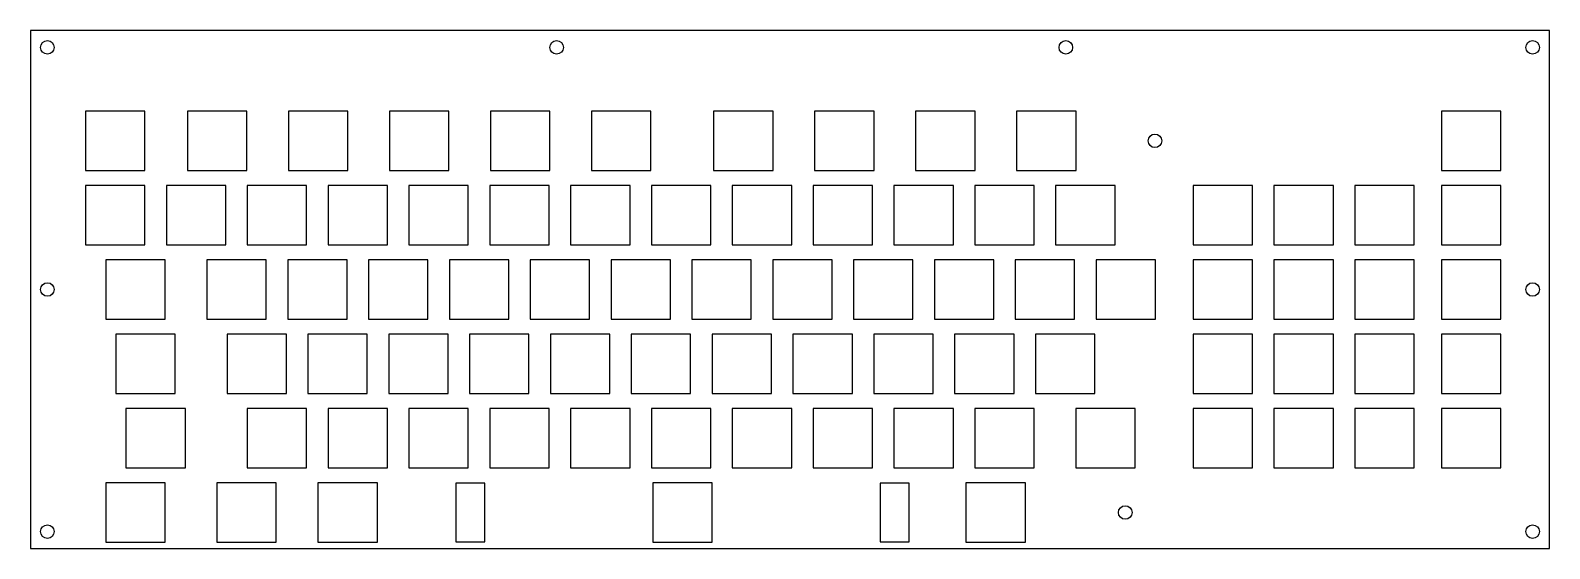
# Model space of a CAD drawing. Header units: metres. Extents: x 0 to 358, y 0 to 122.
import ezdxf

# ---------------------------------------------------------------- set-up
doc = ezdxf.new("R2010")
doc.units = ezdxf.units.M

msp = doc.modelspace()

# ---------------------------------------------------------------- linework, layer by layer
at = {"layer": 'MOUNTING_M3'}
for centre in [(4, 118), (124, 118), (244, 118), (354, 118), (265, 96), (4, 61), (354, 61), (258, 8.5), (4, 4), (354, 4)]:
    msp.add_circle(centre, 1.6, dxfattribs=at)
at = {"layer": 'OUTLINE'}
for p, q in [((358, 122), (0, 122)), ((0, 122), (0, 0)), ((358, 0), (358, 122)), ((0, 0), (358, 0))]:
    msp.add_line(p, q, dxfattribs=at)
at = {"layer": 'STABILIZERS'}
for p, q in [((107.05, 15.4), (100.25, 15.4)), ((100.25, 15.4), (100.25, 1.6)), ((107.05, 1.6), (107.05, 15.4)), ((207.05, 15.4), (200.25, 15.4)), ((200.25, 15.4), (200.25, 1.6)), ((207.05, 1.6), (207.05, 15.4)), ((100.25, 1.6), (107.05, 1.6)), ((200.25, 1.6), (207.05, 1.6))]:
    msp.add_line(p, q, dxfattribs=at)
at = {"layer": 'SWITCHES'}
for p, q in [((27, 103), (13, 103)), ((13, 103), (13, 89)), ((27, 89), (27, 103)), ((51, 103), (37, 103)), ((37, 103), (37, 89)), ((51, 89), (51, 103)), ((74.8, 103), (60.8, 103)), ((60.8, 103), (60.8, 89)), ((74.8, 89), (74.8, 103)), ((98.6, 103), (84.6, 103)), ((84.6, 103), (84.6, 89)), ((98.6, 89), (98.6, 103)), ((122.4, 103), (108.4, 103)), ((108.4, 103), (108.4, 89)), ((122.4, 89), (122.4, 103)), ((146.2, 103), (132.2, 103)), ((132.2, 103), (132.2, 89)), ((146.2, 89), (146.2, 103)), ((175, 103), (161, 103)), ((161, 103), (161, 89)), ((175, 89), (175, 103)), ((198.8, 103), (184.8, 103)), ((184.8, 103), (184.8, 89)), ((198.8, 89), (198.8, 103)), ((222.6, 103), (208.6, 103)), ((208.6, 103), (208.6, 89)), ((222.6, 89), (222.6, 103)), ((246.4, 103), (232.4, 103)), ((232.4, 103), (232.4, 89)), ((246.4, 89), (246.4, 103)), ((346.5, 103), (332.5, 103)), ((332.5, 103), (332.5, 89)), ((346.5, 89), (346.5, 103)), ((13, 89), (27, 89)), ((37, 89), (51, 89)), ((60.8, 89), (74.8, 89)), ((84.6, 89), (98.6, 89)), ((108.4, 89), (122.4, 89)), ((132.2, 89), (146.2, 89)), ((161, 89), (175, 89)), ((184.8, 89), (198.8, 89)), ((208.6, 89), (222.6, 89)), ((232.4, 89), (246.4, 89)), ((332.5, 89), (346.5, 89)), ((27, 85.5), (13, 85.5)), ((13, 85.5), (13, 71.5)), ((27, 71.5), (27, 85.5)), ((46.05, 85.5), (32.05, 85.5)), ((32.05, 85.5), (32.05, 71.5)), ((46.05, 71.5), (46.05, 85.5)), ((65.1, 85.5), (51.1, 85.5)), ((51.1, 85.5), (51.1, 71.5)), ((65.1, 71.5), (65.1, 85.5)), ((84.15, 85.5), (70.15, 85.5)), ((70.15, 85.5), (70.15, 71.5)), ((84.15, 71.5), (84.15, 85.5)), ((103.2, 85.5), (89.2, 85.5)), ((89.2, 85.5), (89.2, 71.5)), ((103.2, 71.5), (103.2, 85.5)), ((122.25, 85.5), (108.25, 85.5)), ((108.25, 85.5), (108.25, 71.5)), ((122.25, 71.5), (122.25, 85.5)), ((141.3, 85.5), (127.3, 85.5)), ((127.3, 85.5), (127.3, 71.5)), ((141.3, 71.5), (141.3, 85.5)), ((160.35, 85.5), (146.35, 85.5)), ((146.35, 85.5), (146.35, 71.5)), ((160.35, 71.5), (160.35, 85.5)), ((179.4, 85.5), (165.4, 85.5)), ((165.4, 85.5), (165.4, 71.5)), ((179.4, 71.5), (179.4, 85.5)), ((198.45, 85.5), (184.45, 85.5)), ((184.45, 85.5), (184.45, 71.5)), ((198.45, 71.5), (198.45, 85.5)), ((217.5, 85.5), (203.5, 85.5)), ((203.5, 85.5), (203.5, 71.5)), ((217.5, 71.5), (217.5, 85.5)), ((236.55, 85.5), (222.55, 85.5)), ((222.55, 85.5), (222.55, 71.5)), ((236.55, 71.5), (236.55, 85.5)), ((255.6, 85.5), (241.6, 85.5)), ((241.6, 85.5), (241.6, 71.5)), ((255.6, 71.5), (255.6, 85.5)), ((288, 85.5), (274, 85.5)), ((274, 85.5), (274, 71.5)), ((288, 71.5), (288, 85.5)), ((307.05, 85.5), (293.05, 85.5)), ((293.05, 85.5), (293.05, 71.5)), ((307.05, 71.5), (307.05, 85.5)), ((326.1, 85.5), (312.1, 85.5)), ((312.1, 85.5), (312.1, 71.5)), ((326.1, 71.5), (326.1, 85.5)), ((346.5, 85.5), (332.5, 85.5)), ((332.5, 85.5), (332.5, 71.5)), ((346.5, 71.5), (346.5, 85.5)), ((13, 71.5), (27, 71.5)), ((32.05, 71.5), (46.05, 71.5)), ((51.1, 71.5), (65.1, 71.5)), ((70.15, 71.5), (84.15, 71.5)), ((89.2, 71.5), (103.2, 71.5)), ((108.25, 71.5), (122.25, 71.5)), ((127.3, 71.5), (141.3, 71.5)), ((146.35, 71.5), (160.35, 71.5)), ((165.4, 71.5), (179.4, 71.5)), ((184.45, 71.5), (198.45, 71.5)), ((203.5, 71.5), (217.5, 71.5)), ((222.55, 71.5), (236.55, 71.5)), ((241.6, 71.5), (255.6, 71.5)), ((274, 71.5), (288, 71.5)), ((293.05, 71.5), (307.05, 71.5)), ((312.1, 71.5), (326.1, 71.5)), ((332.5, 71.5), (346.5, 71.5)), ((31.76, 68), (17.76, 68)), ((17.76, 68), (17.76, 54)), ((31.76, 54), (31.76, 68)), ((55.58, 68), (41.58, 68)), ((41.58, 68), (41.58, 54)), ((55.58, 54), (55.58, 68)), ((74.63, 68), (60.63, 68)), ((60.63, 68), (60.63, 54)), ((74.63, 54), (74.63, 68)), ((93.68, 68), (79.68, 68)), ((79.68, 68), (79.68, 54)), ((93.68, 54), (93.68, 68)), ((112.73, 68), (98.73, 68)), ((98.73, 68), (98.73, 54)), ((112.73, 54), (112.73, 68)), ((131.78, 68), (117.78, 68)), ((117.78, 68), (117.78, 54)), ((131.78, 54), (131.78, 68)), ((150.83, 68), (136.83, 68)), ((136.83, 68), (136.83, 54)), ((150.83, 54), (150.83, 68)), ((169.88, 68), (155.88, 68)), ((155.88, 68), (155.88, 54)), ((169.88, 54), (169.88, 68)), ((188.93, 68), (174.93, 68)), ((174.93, 68), (174.93, 54)), ((188.93, 54), (188.93, 68)), ((207.98, 68), (193.98, 68)), ((193.98, 68), (193.98, 54)), ((207.98, 54), (207.98, 68)), ((227.03, 68), (213.03, 68)), ((213.03, 68), (213.03, 54)), ((227.03, 54), (227.03, 68)), ((246.08, 68), (232.08, 68)), ((232.08, 68), (232.08, 54)), ((246.08, 54), (246.08, 68)), ((265.13, 68), (251.13, 68)), ((251.13, 68), (251.13, 54)), ((265.13, 54), (265.13, 68)), ((288, 68), (274, 68)), ((274, 68), (274, 54)), ((288, 54), (288, 68)), ((307.05, 68), (293.05, 68)), ((293.05, 68), (293.05, 54)), ((307.05, 54), (307.05, 68)), ((326.1, 68), (312.1, 68)), ((312.1, 68), (312.1, 54)), ((326.1, 54), (326.1, 68)), ((346.5, 68), (332.5, 68)), ((332.5, 68), (332.5, 54)), ((346.5, 54), (346.5, 68)), ((17.76, 54), (31.76, 54)), ((41.58, 54), (55.58, 54)), ((60.63, 54), (74.63, 54)), ((79.68, 54), (93.68, 54)), ((98.73, 54), (112.73, 54)), ((117.78, 54), (131.78, 54)), ((136.83, 54), (150.83, 54)), ((155.88, 54), (169.88, 54)), ((174.93, 54), (188.93, 54)), ((193.98, 54), (207.98, 54)), ((213.03, 54), (227.03, 54)), ((232.08, 54), (246.08, 54)), ((251.13, 54), (265.13, 54)), ((274, 54), (288, 54)), ((293.05, 54), (307.05, 54)), ((312.1, 54), (326.1, 54)), ((332.5, 54), (346.5, 54)), ((34.14, 50.5), (20.14, 50.5)), ((20.14, 50.5), (20.14, 36.5)), ((34.14, 36.5), (34.14, 50.5)), ((60.34, 50.5), (46.34, 50.5)), ((46.34, 50.5), (46.34, 36.5)), ((60.34, 36.5), (60.34, 50.5)), ((79.39, 50.5), (65.39, 50.5)), ((65.39, 50.5), (65.39, 36.5)), ((79.39, 36.5), (79.39, 50.5)), ((98.44, 50.5), (84.44, 50.5)), ((84.44, 50.5), (84.44, 36.5)), ((98.44, 36.5), (98.44, 50.5)), ((117.49, 50.5), (103.49, 50.5)), ((103.49, 50.5), (103.49, 36.5)), ((117.49, 36.5), (117.49, 50.5)), ((136.54, 50.5), (122.54, 50.5)), ((122.54, 50.5), (122.54, 36.5)), ((136.54, 36.5), (136.54, 50.5)), ((155.59, 50.5), (141.59, 50.5)), ((141.59, 50.5), (141.59, 36.5)), ((155.59, 36.5), (155.59, 50.5)), ((174.64, 50.5), (160.64, 50.5)), ((160.64, 50.5), (160.64, 36.5)), ((174.64, 36.5), (174.64, 50.5)), ((193.69, 50.5), (179.69, 50.5)), ((179.69, 50.5), (179.69, 36.5)), ((193.69, 36.5), (193.69, 50.5)), ((212.74, 50.5), (198.74, 50.5)), ((198.74, 50.5), (198.74, 36.5)), ((212.74, 36.5), (212.74, 50.5)), ((231.79, 50.5), (217.79, 50.5)), ((217.79, 50.5), (217.79, 36.5)), ((231.79, 36.5), (231.79, 50.5)), ((250.84, 50.5), (236.84, 50.5)), ((236.84, 50.5), (236.84, 36.5)), ((250.84, 36.5), (250.84, 50.5)), ((288, 50.5), (274, 50.5)), ((274, 50.5), (274, 36.5)), ((288, 36.5), (288, 50.5)), ((307.05, 50.5), (293.05, 50.5)), ((293.05, 50.5), (293.05, 36.5)), ((307.05, 36.5), (307.05, 50.5)), ((326.1, 50.5), (312.1, 50.5)), ((312.1, 50.5), (312.1, 36.5)), ((326.1, 36.5), (326.1, 50.5)), ((346.5, 50.5), (332.5, 50.5)), ((332.5, 50.5), (332.5, 36.5)), ((346.5, 36.5), (346.5, 50.5)), ((20.14, 36.5), (34.14, 36.5)), ((46.34, 36.5), (60.34, 36.5)), ((65.39, 36.5), (79.39, 36.5)), ((84.44, 36.5), (98.44, 36.5)), ((103.49, 36.5), (117.49, 36.5)), ((122.54, 36.5), (136.54, 36.5)), ((141.59, 36.5), (155.59, 36.5)), ((160.64, 36.5), (174.64, 36.5)), ((179.69, 36.5), (193.69, 36.5)), ((198.74, 36.5), (212.74, 36.5)), ((217.79, 36.5), (231.79, 36.5)), ((236.84, 36.5), (250.84, 36.5)), ((274, 36.5), (288, 36.5)), ((293.05, 36.5), (307.05, 36.5)), ((312.1, 36.5), (326.1, 36.5)), ((332.5, 36.5), (346.5, 36.5)), ((36.52, 33), (22.52, 33)), ((22.52, 33), (22.52, 19)), ((36.52, 19), (36.52, 33)), ((65.1, 33), (51.1, 33)), ((51.1, 33), (51.1, 19)), ((65.1, 19), (65.1, 33)), ((84.15, 33), (70.15, 33)), ((70.15, 33), (70.15, 19)), ((84.15, 19), (84.15, 33)), ((103.2, 33), (89.2, 33)), ((89.2, 33), (89.2, 19)), ((103.2, 19), (103.2, 33)), ((122.25, 33), (108.25, 33)), ((108.25, 33), (108.25, 19)), ((122.25, 19), (122.25, 33)), ((141.3, 33), (127.3, 33)), ((127.3, 33), (127.3, 19)), ((141.3, 19), (141.3, 33)), ((160.35, 33), (146.35, 33)), ((146.35, 33), (146.35, 19)), ((160.35, 19), (160.35, 33)), ((179.4, 33), (165.4, 33)), ((165.4, 33), (165.4, 19)), ((179.4, 19), (179.4, 33)), ((198.45, 33), (184.45, 33)), ((184.45, 33), (184.45, 19)), ((198.45, 19), (198.45, 33)), ((217.5, 33), (203.5, 33)), ((203.5, 33), (203.5, 19)), ((217.5, 19), (217.5, 33)), ((236.55, 33), (222.55, 33)), ((222.55, 33), (222.55, 19)), ((236.55, 19), (236.55, 33)), ((260.36, 33), (246.36, 33)), ((246.36, 33), (246.36, 19)), ((260.36, 19), (260.36, 33)), ((288, 33), (274, 33)), ((274, 33), (274, 19)), ((288, 19), (288, 33)), ((307.05, 33), (293.05, 33)), ((293.05, 33), (293.05, 19)), ((307.05, 19), (307.05, 33)), ((326.1, 33), (312.1, 33)), ((312.1, 33), (312.1, 19)), ((326.1, 19), (326.1, 33)), ((346.5, 33), (332.5, 33)), ((332.5, 33), (332.5, 19)), ((346.5, 19), (346.5, 33)), ((22.52, 19), (36.52, 19)), ((51.1, 19), (65.1, 19)), ((70.15, 19), (84.15, 19)), ((89.2, 19), (103.2, 19)), ((108.25, 19), (122.25, 19)), ((127.3, 19), (141.3, 19)), ((146.35, 19), (160.35, 19)), ((165.4, 19), (179.4, 19)), ((184.45, 19), (198.45, 19)), ((203.5, 19), (217.5, 19)), ((222.55, 19), (236.55, 19)), ((246.36, 19), (260.36, 19)), ((274, 19), (288, 19)), ((293.05, 19), (307.05, 19)), ((312.1, 19), (326.1, 19)), ((332.5, 19), (346.5, 19)), ((31.76, 15.5), (17.76, 15.5)), ((17.76, 15.5), (17.76, 1.5)), ((31.76, 1.5), (31.76, 15.5)), ((57.95, 15.5), (43.95, 15.5)), ((43.95, 15.5), (43.95, 1.5)), ((57.95, 1.5), (57.95, 15.5)), ((81.76, 15.5), (67.76, 15.5)), ((67.76, 15.5), (67.76, 1.5)), ((81.76, 1.5), (81.76, 15.5)), ((160.65, 15.5), (146.65, 15.5)), ((146.65, 15.5), (146.65, 1.5)), ((160.65, 1.5), (160.65, 15.5)), ((234.47, 15.5), (220.47, 15.5)), ((220.47, 15.5), (220.47, 1.5)), ((234.47, 1.5), (234.47, 15.5)), ((17.76, 1.5), (31.76, 1.5)), ((43.95, 1.5), (57.95, 1.5)), ((67.76, 1.5), (81.76, 1.5)), ((146.65, 1.5), (160.65, 1.5)), ((220.47, 1.5), (234.47, 1.5))]:
    msp.add_line(p, q, dxfattribs=at)

doc.saveas('drawing.dxf')
